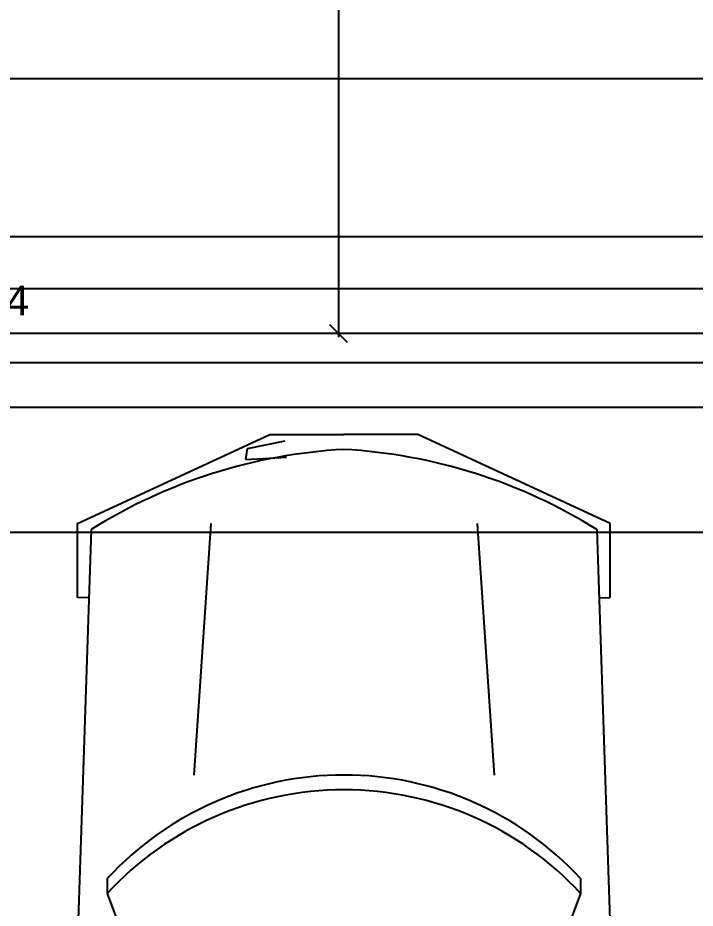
# Model space of a CAD drawing. Header units: millimetres. Extents: x 43168.9 to 43194.6, y -25545.1 to -25543.4.
# Drawn here: x 43170.5907 to 43170.6365, y -25544.5038 to -25544.4436 of the extents above; entities that cross this region are included whole.
import ezdxf

# ---------------------------------------------------------------- set-up
doc = ezdxf.new("R2010")
doc.units = ezdxf.units.MM
doc.header["$LTSCALE"] = 200
doc.linetypes.add('DASHDOT2', pattern=[0.5, 0.25, -0.125, 0, -0.125])
for name, color, linetype in [('aks_sgh', 5, 'DASHDOT2'), ('duv_sgh', 4, 'Continuous'), ('olcuic_sgh', 183, 'Continuous')]:
    doc.layers.add(name, color=color, linetype=linetype)
doc.styles.add('1-200', font='arial.ttf', dxfattribs={"height": 60})

msp = doc.modelspace()

# ---------------------------------------------------------------- linework, layer by layer
at = {"color": 0, "linetype": 'ByBlock', "lineweight": -2}
msp.add_line((43170.61172929795, -25544.46431939969), (43170.61292929795, -25544.46551939969), dxfattribs=at)
at = {"color": 0}
for p, q in [((43170.59469219716, -25544.47776492896), (43170.60770296102, -25544.47176482753)), ((43170.59469219716, -25544.47776492896), (43170.60770296102, -25544.47176482753)), ((43170.60770296102, -25544.47176482753), (43170.61270304555, -25544.47176482753)), ((43170.60770296102, -25544.47176482753), (43170.61270304555, -25544.47176482753)), ((43170.61770313008, -25544.47176482753), (43170.61270304555, -25544.47176482753)), ((43170.61770313008, -25544.47176482753), (43170.61270304555, -25544.47176482753)), ((43170.63071389394, -25544.47776492896), (43170.61770313008, -25544.47176482753)), ((43170.63071389394, -25544.47776492896), (43170.61770313008, -25544.47176482753)), ((43170.60617394193, -25544.4726931023), (43170.608738811, -25544.47218391655)), ((43170.60606632505, -25544.47344382489), (43170.60617394193, -25544.4726931023)), ((43170.60606632505, -25544.47344382489), (43170.60881118593, -25544.47328921513)), ((43170.59469219716, -25544.48276501348), (43170.59469219716, -25544.47776492896)), ((43170.59469219716, -25544.48276501348), (43170.59469219716, -25544.47776492896)), ((43170.6037028934, -25544.47776492896), (43170.60254661347, -25544.49476521635)), ((43170.6217031977, -25544.47776492896), (43170.62285947763, -25544.49476521635)), ((43170.63071389394, -25544.48276501348), (43170.63071389394, -25544.47776492896)), ((43170.63071389394, -25544.48276501348), (43170.63071389394, -25544.47776492896)), ((43170.59560578853, -25544.47818216613), (43170.59470274125, -25544.50536539554)), ((43170.62980030257, -25544.47818216613), (43170.63070334985, -25544.50536539554)), ((43170.59470274125, -25544.48276501348), (43170.59469219716, -25544.48276501348)), ((43170.59545271522, -25544.48278992818), (43170.59469219716, -25544.48276501348)), ((43170.62995337588, -25544.48278992818), (43170.63071389394, -25544.48276501348)), ((43170.63070334985, -25544.48276501348), (43170.63071389394, -25544.48276501348)), ((43170.59670277507, -25544.50176533468), (43170.59670277507, -25544.50276535159)), ((43170.62870331603, -25544.50176533468), (43170.62870331603, -25544.50276535159)), ((43170.59670277507, -25544.50276535159), (43170.59970282578, -25544.51076548683)), ((43170.62870331603, -25544.50276535159), (43170.62570326532, -25544.51076548683))]:
    msp.add_line(p, q, dxfattribs=at)
for centre, radius, start, end in [((43170.61470307936, -25544.50876545302), 0.03605612228057108, 93.17982954175338, 121.9821208195799), ((43170.61070301174, -25544.50876545302), 0.03605612228057108, 58.01787918042012, 86.82017045824662), ((43170.61270304555, -25544.51655129892), 0.02178608257773878, 90, 137.2587549555883), ((43170.61270304555, -25544.51655129892), 0.02178608257773878, 42.74124504441167, 90), ((43170.61270304555, -25544.51755131583), 0.02178608257773878, 90, 137.2587549555883), ((43170.61270304555, -25544.51755131583), 0.02178608257773878, 42.74124504441167, 90)]:
    msp.add_arc(centre, radius, start, end, dxfattribs=at)
at = {"layer": 'aks_sgh'}
for p, q in [((43171.17087959124, -25544.46191939969), (43170.19487849217, -25544.46191939969)), ((43171.17087959124, -25544.46691939969), (43170.19487849217, -25544.46691939969))]:
    msp.add_line(p, q, dxfattribs=at)
at = {"layer": 'duv_sgh'}
for p, q in [((43170.5888790417, -25544.46491939969), (43170.7828790417, -25544.46491939969)), ((43170.5888790417, -25544.46991939969), (43170.7828790417, -25544.46991939969))]:
    msp.add_line(p, q, dxfattribs=at)
at = {"layer": 'olcuic_sgh'}
for p, q in [((43170.61232929795, -25544.34966939969), (43170.61232929795, -25544.46516939969)), ((43170.37562904171, -25544.44771086036), (43170.9961290417, -25544.44771086036)), ((43170.53662904171, -25544.45837005237), (43170.8401290417, -25544.45837005237)), ((43170.60832929795, -25544.46491939969), (43170.61332929796, -25544.46491939969)), ((43170.5886290417, -25544.47836689513), (43170.7831290417, -25544.47836689513))]:
    msp.add_line(p, q, dxfattribs=at)

# ---------------------------------------------------------------- texts
at = {"layer": 'aks_sgh', "style": '1-200'}
msp.add_text('F4', height=0.002, rotation=5.211020732175437e-06, dxfattribs=at).set_placement((43170.58815510562, -25544.46370703305))
msp.add_text('F4', height=0.002, rotation=5.211020732175437e-06, dxfattribs=at).set_placement((43170.58815510562, -25544.46370703305))

doc.saveas('drawing.dxf')
